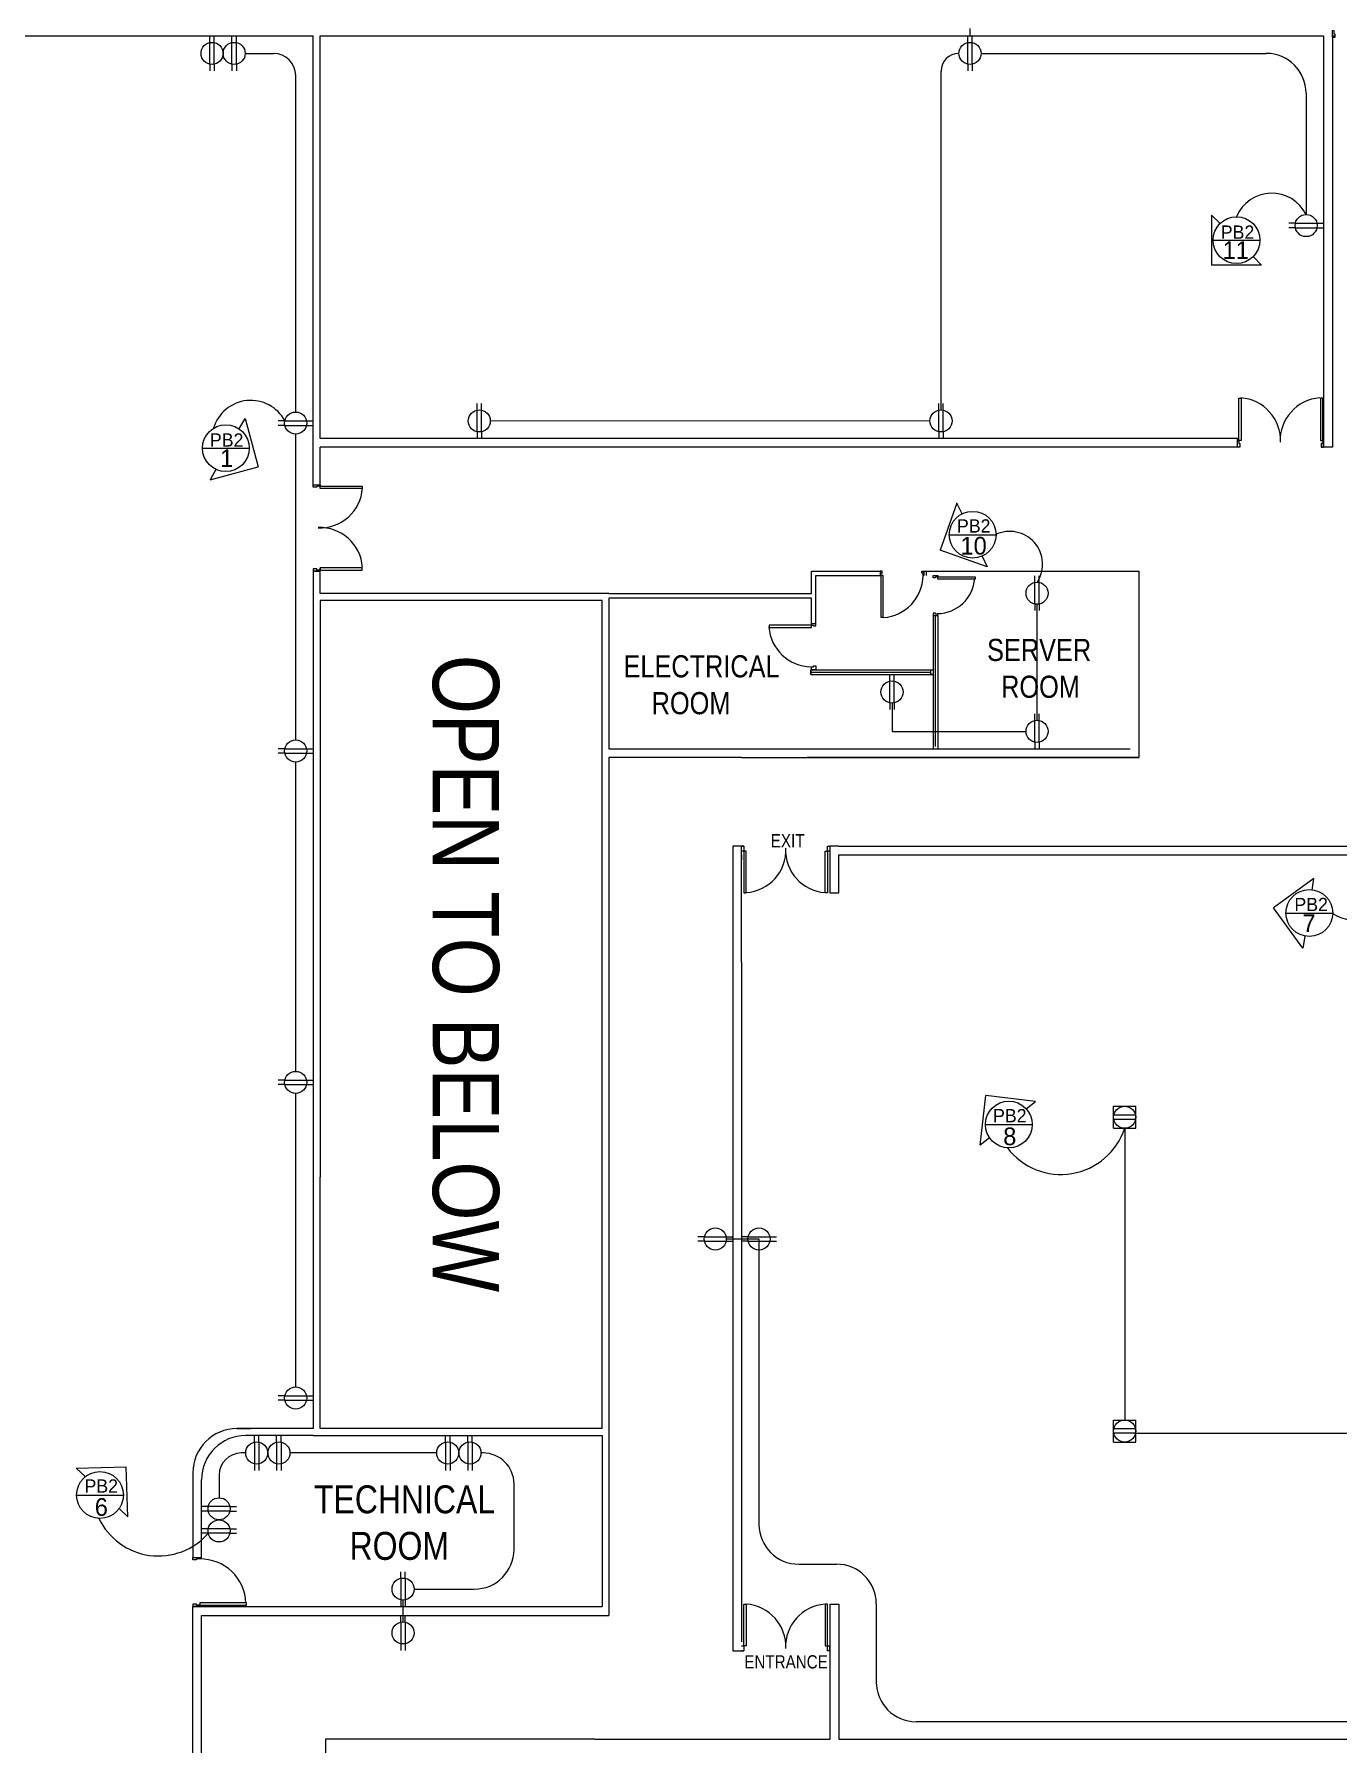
# Model space of a CAD drawing. Header units: inches. Extents: x -2 to 2474, y 1 to 287.
# Drawn here: x 592.4 to 641.9, y 152.8 to 217.8 of the extents above; entities that cross this region are included whole.
import ezdxf

# ---------------------------------------------------------------- set-up
doc = ezdxf.new("R2010")
doc.units = ezdxf.units.IN
doc.header["$MEASUREMENT"] = 0
for name, color, linetype in [('ACU', 6, 'Continuous'), ('NUMBER', 170, 'Continuous'), ('OUTLETS', 4, 'Continuous'), ('PDF_0', 7, 'Continuous'), ('PDF_Text', 7, 'Continuous'), ('POWER LINE', 1, 'Continuous'), ('TEXT', 82, 'Continuous')]:
    doc.layers.add(name, color=color, linetype=linetype)
doc.styles.add('PDF Arial Narrow', font='ARIALN.TTF')

msp = doc.modelspace()

# ---------------------------------------------------------------- linework, layer by layer
at = {"lineweight": 5}
for p, q in [((539.19173, 217.70484), (602.98006, 217.70484)), ((602.98006, 202.41073), (602.98006, 217.70484)), ((603.2412, 202.41073), (603.2412, 217.70484)), ((603.2412, 217.70484), (641.39754, 217.70484)), ((641.39754, 217.70484), (641.39754, 217.64738)), ((641.39754, 217.64738), (641.39754, 202.41073)), ((641.73355, 217.70484), (641.8206, 217.70484)), ((641.8206, 217.64738), (641.73355, 217.64738)), ((641.8206, 217.64738), (641.73355, 217.64738)), ((641.73355, 217.64738), (641.73355, 202.07472)), ((602.98006, 200.5565), (602.98006, 202.41073)), ((638.12456, 202.41073), (603.2412, 202.41073)), ((638.21161, 202.07472), (603.2412, 202.07472)), ((603.2412, 200.50427), (603.2412, 202.07472)), ((638.12456, 202.33587), (638.12456, 202.41073)), ((638.26384, 202.33587), (638.12456, 202.33587)), ((641.73355, 202.07472), (641.3105, 202.07472)), ((641.39754, 202.41073), (641.39754, 202.07472)), ((603.2412, 200.50427), (603.2412, 200.64355)), ((603.2412, 199.00708), (603.2412, 199.02445)), ((603.2412, 199.00708), (603.2412, 199.02445)), ((603.2412, 197.37057), (602.98006, 197.37057)), ((603.2412, 196.5175), (603.2412, 197.49243)), ((621.92157, 197.19647), (621.92157, 197.37057)), ((621.92157, 197.37057), (624.53299, 197.37057)), ((621.92157, 196.5175), (621.92157, 197.19647)), ((622.09566, 195.28143), (622.09566, 197.19647)), ((622.09566, 197.19647), (624.56781, 197.19647)), ((626.20409, 197.37057), (634.37458, 197.37057)), ((614.22658, 196.5175), (621.92157, 196.5175)), ((614.22348, 190.61569), (634.03857, 190.61569)), ((619.26675, 190.27968), (614.22658, 190.27968)), ((619.26675, 190.27968), (634.37458, 190.27968)), ((618.93074, 186.91965), (618.93074, 156.33643)), ((619.35379, 186.91965), (618.93074, 186.91965)), ((619.26675, 182.50982), (619.26675, 186.72814)), ((622.53973, 186.91965), (622.62678, 186.91965)), ((622.62678, 186.91965), (622.62678, 185.14388)), ((622.96279, 186.91965), (622.62678, 186.91965)), ((622.96279, 186.91965), (645.00654, 186.91965)), ((622.96279, 185.14388), (622.96279, 186.58364)), ((622.96279, 186.58364), (645.00654, 186.58364)), ((622.62678, 185.14388), (622.96279, 185.14388)), ((619.26675, 182.50982), (619.26675, 156.67244)), ((602.98006, 176.11359), (602.98006, 164.78002)), ((603.2412, 164.78002), (603.2412, 174.33783)), ((614.22658, 174.1115), (614.22658, 164.51888)), ((600.08477, 164.78002), (600.60354, 164.78002)), ((602.98006, 164.51888), (600.42078, 164.51888)), ((602.98006, 164.51888), (613.96544, 164.51888)), ((613.96544, 164.51888), (613.96544, 158.01656)), ((614.22658, 164.51888), (614.22658, 157.68055)), ((598.74072, 159.87938), (598.74072, 162.83882)), ((598.66585, 159.87938), (598.74072, 159.87938)), ((598.40471, 158.10361), (598.40471, 158.01656)), ((598.40471, 139.7626), (598.40471, 158.01656)), ((598.66585, 158.01656), (613.96544, 158.01656)), ((622.62678, 158.1126), (622.62678, 152.9764)), ((622.62678, 158.1126), (622.96279, 158.1126)), ((622.96279, 158.1126), (622.96279, 152.9764)), ((598.74072, 139.7626), (598.74072, 157.68055)), ((598.74072, 157.68055), (614.22658, 157.68055)), ((618.93074, 156.33643), (619.26675, 156.33798)), ((619.26675, 156.33798), (619.35379, 156.33798)), ((619.35379, 156.33798), (619.26675, 156.33798)), ((603.78089, 152.9764), (603.44488, 152.9764)), ((603.44488, 152.9764), (603.44488, 140.77681)), ((613.68688, 152.9764), (603.78089, 152.9764)), ((623.78438, 152.9764), (666.21128, 152.9764))]:
    msp.add_line(p, q, dxfattribs=at)
msp.add_line((621.9043, 193.61012), (621.9043, 193.43602))
msp.add_arc((600.42078, 162.83882), 1.68006, 90, 180, dxfattribs=at)
at = {"layer": 'OUTLETS', "lineweight": 5}
for p, q in [((599.0531, 216.62129), (599.0531, 217.70484)), ((599.2211, 217.45283), (599.2211, 217.70484)), ((599.89313, 216.62129), (599.89313, 217.70484)), ((600.06113, 217.45283), (600.06113, 217.70484)), ((627.86963, 216.62129), (627.86963, 217.70484)), ((628.03764, 217.45283), (628.03764, 217.70484)), ((599.1371, 217.46132), (599.1371, 217.46132)), ((599.2211, 216.62129), (599.2211, 217.45283)), ((599.97713, 217.46132), (599.97713, 217.46132)), ((600.06113, 216.62129), (600.06113, 217.45283)), ((627.95364, 217.46132), (627.95364, 217.46132)), ((628.03764, 216.62129), (628.03764, 217.45283)), ((599.0531, 216.62129), (599.0531, 216.37777)), ((599.2211, 216.62977), (599.2211, 216.37777)), ((599.89313, 216.62129), (599.89313, 216.37777)), ((600.06113, 216.62977), (600.06113, 216.37777)), ((627.86963, 216.62129), (627.86963, 216.37777)), ((628.03764, 216.62977), (628.03764, 216.37777)), ((640.31399, 210.58482), (640.07047, 210.58482)), ((640.31399, 210.58482), (641.39754, 210.58482)), ((641.15402, 210.50082), (641.15402, 210.50082)), ((640.32248, 210.41682), (640.07047, 210.41682)), ((640.31399, 210.41682), (641.14554, 210.41682)), ((641.14554, 210.41682), (641.39754, 210.41682)), ((609.21221, 202.65426), (609.21221, 203.73781)), ((609.29621, 203.49429), (609.29621, 203.49429)), ((609.38021, 203.4858), (609.38021, 203.73781)), ((609.38021, 202.65426), (609.38021, 203.4858)), ((626.76738, 202.65426), (626.76738, 203.73781)), ((626.85138, 203.49429), (626.85138, 203.49429)), ((626.93539, 203.4858), (626.93539, 203.73781)), ((626.93539, 202.65426), (626.93539, 203.4858)), ((601.8965, 203.07427), (601.65298, 203.07427)), ((601.90499, 202.90627), (601.65298, 202.90627)), ((601.8965, 203.07427), (602.98006, 203.07427)), ((601.8965, 202.90627), (602.72805, 202.90627)), ((602.72805, 202.90627), (602.98006, 202.90627)), ((602.73653, 202.99027), (602.73653, 202.99027)), ((609.21221, 202.65426), (609.21221, 202.41073)), ((609.38021, 202.66274), (609.38021, 202.41073)), ((626.76738, 202.65426), (626.76738, 202.41073)), ((626.93539, 202.66274), (626.93539, 202.41073)), ((630.42045, 196.10868), (630.42045, 197.19223)), ((630.50445, 196.94871), (630.50445, 196.94871)), ((630.58845, 196.94022), (630.58845, 197.19223)), ((630.58845, 196.10868), (630.58845, 196.94022)), ((630.42045, 196.10868), (630.42045, 195.86516)), ((630.58845, 196.11716), (630.58845, 195.86516)), ((624.90468, 192.35247), (624.90468, 193.43602)), ((624.98868, 193.1925), (624.98868, 193.1925)), ((625.07268, 193.18402), (625.07268, 193.43602)), ((625.07268, 192.35247), (625.07268, 193.18402)), ((624.90468, 192.35247), (624.90468, 192.10895)), ((625.07268, 192.36096), (625.07268, 192.10895)), ((630.42045, 190.85921), (630.42045, 191.94276)), ((630.50445, 191.69924), (630.50445, 191.69924)), ((630.58845, 191.69075), (630.58845, 191.94276)), ((630.58845, 190.85921), (630.58845, 191.69075)), ((601.8965, 190.61569), (601.65298, 190.61569)), ((601.90499, 190.44768), (601.65298, 190.44768)), ((601.8965, 190.61569), (602.98006, 190.61569)), ((601.8965, 190.44768), (602.72805, 190.44768)), ((602.72805, 190.44768), (602.98006, 190.44768)), ((602.73653, 190.53169), (602.73653, 190.53169)), ((630.42045, 190.85921), (630.42045, 190.61569)), ((630.58845, 190.8677), (630.58845, 190.61569)), ((601.8965, 178.02076), (601.65298, 178.02076)), ((601.8965, 178.02076), (602.98006, 178.02076)), ((601.90499, 177.85275), (601.65298, 177.85275)), ((601.8965, 177.85275), (602.72805, 177.85275)), ((602.72805, 177.85275), (602.98006, 177.85275)), ((602.73653, 177.93676), (602.73653, 177.93676)), ((633.41484, 176.19422), (633.41484, 177.03424)), ((633.41484, 177.03424), (634.25487, 177.03424)), ((634.25487, 176.19422), (634.25487, 177.03424)), ((633.42333, 176.69823), (633.41484, 176.69823)), ((633.41484, 176.61423), (633.41484, 176.61423)), ((634.25487, 176.53023), (633.41484, 176.53023)), ((633.41484, 176.19422), (634.25487, 176.19422)), ((634.25487, 176.69823), (633.42333, 176.69823)), ((634.24638, 176.69823), (634.25487, 176.69823)), ((617.84718, 172.07058), (617.60366, 172.07058)), ((617.85567, 171.90258), (617.60366, 171.90258)), ((617.84718, 172.07058), (618.93074, 172.07058)), ((617.84718, 171.90258), (618.67873, 171.90258)), ((618.67873, 171.90258), (618.93074, 171.90258)), ((618.68721, 171.98658), (618.68721, 171.98658)), ((619.51027, 172.07058), (619.26675, 172.07058)), ((619.51875, 171.90258), (619.26675, 171.90258)), ((619.51027, 172.07058), (620.59382, 172.07058)), ((619.51027, 171.90258), (620.34181, 171.90258)), ((620.34181, 171.90258), (620.59382, 171.90258)), ((620.3503, 171.98658), (620.3503, 171.98658)), ((601.8965, 166.02655), (601.65298, 166.02655)), ((601.90499, 165.85854), (601.65298, 165.85854)), ((601.8965, 166.02655), (602.98006, 166.02655)), ((601.8965, 165.85854), (602.72805, 165.85854)), ((602.72805, 165.85854), (602.98006, 165.85854)), ((602.73653, 165.94255), (602.73653, 165.94255)), ((633.41484, 164.26658), (633.41484, 165.10661)), ((633.41484, 165.10661), (634.25487, 165.10661)), ((634.25487, 164.26658), (634.25487, 165.10661)), ((600.75208, 164.26687), (600.75208, 164.51888)), ((600.92009, 164.27536), (600.92009, 164.51888)), ((601.59211, 164.26687), (601.59211, 164.51888)), ((601.76012, 164.27536), (601.76012, 164.51888)), ((608.01584, 164.26687), (608.01584, 164.51888)), ((608.08962, 164.51888), (608.85587, 164.51888)), ((608.18384, 164.27536), (608.18384, 164.51888)), ((608.85587, 164.26687), (608.85587, 164.51888)), ((609.02387, 164.27536), (609.02387, 164.51888)), ((633.42333, 164.7706), (633.41484, 164.7706)), ((633.41484, 164.6866), (633.41484, 164.6866)), ((634.25487, 164.60259), (633.41484, 164.60259)), ((634.25487, 164.7706), (633.42333, 164.7706)), ((634.24638, 164.7706), (634.25487, 164.7706)), ((600.75208, 164.27536), (600.75208, 163.44382)), ((600.92009, 164.27536), (600.92009, 163.19181)), ((601.59211, 164.27536), (601.59211, 163.44382)), ((601.76012, 164.27536), (601.76012, 163.19181)), ((608.01584, 164.27536), (608.01584, 163.44382)), ((608.18384, 164.27536), (608.18384, 163.19181)), ((608.85587, 164.27536), (608.85587, 163.44382)), ((609.02387, 164.27536), (609.02387, 163.19181)), ((633.41484, 164.26658), (634.25487, 164.26658)), ((600.75208, 163.44382), (600.75208, 163.19181)), ((600.83609, 163.43533), (600.83609, 163.43533)), ((601.59211, 163.44382), (601.59211, 163.19181)), ((601.67612, 163.43533), (601.67612, 163.43533)), ((608.01584, 163.44382), (608.01584, 163.19181)), ((608.09984, 163.43533), (608.09984, 163.43533)), ((608.85587, 163.44382), (608.85587, 163.19181)), ((608.93987, 163.43533), (608.93987, 163.43533)), ((598.99273, 161.81601), (598.74072, 161.81601)), ((599.82427, 161.81601), (598.99273, 161.81601)), ((599.81579, 161.81601), (600.0678, 161.81601)), ((599.82427, 161.648), (598.74072, 161.648)), ((598.98425, 161.73201), (598.98425, 161.73201)), ((599.82427, 161.648), (600.0678, 161.648)), ((598.99273, 160.97598), (598.74072, 160.97598)), ((599.82427, 160.80797), (598.74072, 160.80797)), ((598.98425, 160.89198), (598.98425, 160.89198)), ((599.82427, 160.97598), (598.99273, 160.97598)), ((599.81579, 160.97598), (600.0678, 160.97598)), ((599.82427, 160.80797), (600.0678, 160.80797)), ((606.31565, 159.09163), (606.31565, 159.34364)), ((606.48365, 159.10011), (606.48365, 159.34364)), ((606.31565, 159.10011), (606.31565, 158.26857)), ((606.48365, 159.10011), (606.48365, 158.01656)), ((606.31565, 158.26857), (606.31565, 158.01656)), ((606.39965, 158.26009), (606.39965, 158.26009)), ((606.31565, 157.42854), (606.31565, 157.68055)), ((606.31565, 157.43703), (606.31565, 156.60549)), ((606.48365, 157.43703), (606.48365, 157.68055)), ((606.48365, 157.43703), (606.48365, 156.35348)), ((606.31565, 156.60549), (606.31565, 156.35348)), ((606.39965, 156.597), (606.39965, 156.597))]:
    msp.add_line(p, q, dxfattribs=at)
for centre in [(599.1371, 217.0413), (599.97713, 217.0413), (627.95364, 217.0413), (640.73401, 210.50082), (602.31652, 202.99027), (609.29621, 203.07427), (626.85138, 203.07427), (630.50445, 196.52869), (624.98868, 192.77249), (630.50445, 191.27923), (602.31652, 190.53169), (602.31652, 177.93676), (633.83486, 176.61423), (618.2672, 171.98658), (619.93028, 171.98658), (602.31652, 165.94255), (633.83486, 164.6866), (600.83609, 163.85534), (601.67612, 163.85534), (608.09984, 163.85534), (608.93987, 163.85534), (599.40426, 161.73201), (599.40426, 160.89198), (606.39965, 158.6801), (606.39965, 157.01702)]:
    msp.add_circle(centre, 0.42001, dxfattribs=at)
at = {"layer": 'PDF_0', "lineweight": 5}
for points in [[(641.73355, 217.90852), (641.78578, 217.90852), (641.78578, 217.78665), (641.8206, 217.78665), (641.8206, 217.64738), (641.73355, 217.64738)], [(638.26384, 202.33587), (638.17679, 202.33587), (638.17679, 203.93754), (638.26384, 203.93754)], [(641.27568, 202.33587), (641.36272, 202.33587), (641.36272, 203.93754), (641.27568, 203.93754)], [(641.39754, 202.33587), (641.36272, 202.33587), (641.36272, 202.214), (641.3105, 202.214), (641.3105, 202.07472), (641.39754, 202.07472)], [(603.2412, 200.50427), (603.2412, 200.59132), (604.84287, 200.59132), (604.84287, 200.50427)], [(603.2412, 197.37057), (603.2412, 197.40539), (603.11933, 197.40539), (603.11933, 197.45761), (602.98006, 197.45761), (602.98006, 197.37057)], [(603.2412, 197.49243), (603.2412, 197.40539), (604.84287, 197.40539), (604.84287, 197.49243)], [(624.53299, 197.19647), (624.56781, 197.19647), (624.56781, 197.28352), (624.62004, 197.28352), (624.62004, 197.37057), (624.53299, 197.37057)], [(624.65486, 197.19647), (624.56781, 197.19647), (624.56781, 195.61221), (624.65486, 195.61221)], [(626.20409, 197.19647), (626.16927, 197.19647), (626.16927, 197.28352), (626.11704, 197.28352), (626.11704, 197.37057), (626.20409, 197.37057)], [(626.72658, 197.19647), (626.72658, 197.14424), (626.63954, 197.14424), (626.63954, 197.10942), (626.55249, 197.10942), (626.55249, 197.19647)], [(626.72658, 197.0572), (626.72658, 197.14424), (628.15416, 197.14424), (628.15416, 197.0572)], [(626.72658, 195.68185), (626.72658, 195.73408), (626.63954, 195.73408), (626.63954, 195.76889), (626.55249, 195.76889), (626.55249, 195.68185)], [(621.92157, 195.2292), (621.92157, 195.31625), (620.3199, 195.31625), (620.3199, 195.2292)], [(621.92157, 195.36848), (621.92157, 195.31625), (622.00862, 195.31625), (622.00862, 195.28143), (622.09566, 195.28143), (622.09566, 195.36848)], [(621.92157, 193.61012), (621.92157, 193.73199), (622.00862, 193.73199), (622.00862, 193.7668), (622.09566, 193.7668), (622.09566, 193.61012)], [(626.46544, 193.61012), (626.55249, 193.61012), (626.55249, 193.43602), (626.46544, 193.43602)], [(619.35379, 186.72814), (619.26675, 186.72814), (619.26675, 186.8326), (619.26675, 186.91965), (619.35379, 186.91965)], [(619.44084, 186.72814), (619.35379, 186.72814), (619.35379, 185.14388), (619.44084, 185.14388)], [(622.45268, 186.72814), (622.53973, 186.72814), (622.53973, 185.14388), (622.45268, 185.14388)], [(598.66585, 159.87938), (598.66585, 159.82715), (598.54399, 159.82715), (598.54399, 159.79233), (598.40471, 159.79233), (598.40471, 159.87938)], [(598.66585, 158.01656), (598.66585, 158.06879), (598.54399, 158.06879), (598.54399, 158.10361), (598.40471, 158.10361), (598.40471, 158.01656)], [(598.66585, 158.15584), (598.66585, 158.06879), (600.44162, 158.06879), (600.44162, 158.15584)], [(619.44084, 156.52948), (619.35379, 156.52948), (619.35379, 158.11374), (619.44084, 158.11374)], [(622.45268, 156.52948), (622.53973, 156.52948), (622.53973, 158.11374), (622.45268, 158.11374)], [(622.53973, 156.52948), (622.62678, 156.52948), (622.62678, 156.42502), (622.62678, 156.33798), (622.53973, 156.33798)]]:
    msp.add_lwpolyline(points, close=True, dxfattribs=at)
for points in [[(638.12456, 202.07472), (638.12456, 202.33587), (638.17679, 202.33587), (638.17679, 202.214), (638.21161, 202.214), (638.21161, 202.07472)], [(602.98006, 200.64355), (603.2412, 200.64355), (603.2412, 200.59132), (603.11933, 200.59132), (603.11933, 200.5565), (602.98006, 200.5565)], [(602.98006, 197.45761), (602.98006, 176.11359)], [(634.37458, 197.37057), (634.37458, 190.27968), (621.75965, 190.27968)], [(626.29113, 197.37057), (626.29113, 197.19647)], [(614.22658, 196.5175), (603.2412, 196.5175)], [(613.96544, 196.25636), (603.2412, 196.25636), (603.2412, 174.33783)], [(613.96544, 164.78002), (613.96544, 196.25636)], [(614.22658, 196.34341), (614.22658, 190.61569)], [(621.92157, 195.36848), (621.92157, 196.34341), (614.22658, 196.34341)], [(626.55249, 195.68185), (626.55249, 190.61569)], [(626.63954, 190.70274), (626.63954, 195.68185)], [(626.72658, 195.68185), (626.72658, 190.61569)], [(621.9043, 193.61012), (626.55249, 193.61012)], [(621.9043, 193.52307), (626.46544, 193.52307)], [(621.9043, 193.43602), (626.55249, 193.43602)], [(614.22658, 190.27968), (614.22658, 174.1115)], [(619.26675, 186.58364), (619.26675, 186.39213)], [(622.62678, 186.72814), (622.53973, 186.72814), (622.53973, 186.8326), (622.53973, 186.91965), (622.62678, 186.91965)], [(613.96544, 164.78002), (603.2412, 164.78002)], [(598.66585, 158.01656), (598.40471, 158.01656)], [(619.26675, 156.52948), (619.35379, 156.52948), (619.35379, 156.42502), (619.35379, 156.33798), (619.26675, 156.33798)], [(622.62678, 156.33798), (622.62678, 156.52948)], [(613.68688, 152.9764), (622.62678, 152.9764)], [(613.68688, 152.9764), (613.68688, 152.9764), (622.62678, 152.9764)], [(622.96279, 152.9764), (623.78438, 152.9764)], [(622.96279, 152.9764), (623.78438, 152.9764)]]:
    msp.add_lwpolyline(points, dxfattribs=at)
msp.add_lwpolyline([(602.98006, 164.78002), (600.08477, 164.78002, 0.41421356), (598.40471, 163.09997), (598.40471, 159.87938)], format="xyb", dxfattribs=at)
for centre, radius, start, end in [((638.13327, 202.32716), 1.62778, 357.8194831, 85.9021698), ((641.37143, 202.32716), 1.62778, 94.0978302, 182.1805169), ((603.23249, 200.63484), 1.62778, 267.8194831, 355.9021698), ((603.23249, 197.39668), 1.62778, 4.0978302, 92.1805169), ((624.54169, 197.22258), 1.62779, 274.0761937, 359.1209677), ((626.70048, 197.18776), 1.43627, 270.8785103, 355.9241857), ((621.93029, 195.35979), 1.6278, 184.0761513, 269.1206712), ((619.32768, 186.77166), 1.62778, 274.1087195, 2.1865326), ((622.56585, 186.77167), 1.62779, 177.8247098, 265.907325), ((598.69197, 158.09491), 1.73224, 1.7355124, 91.1315767), ((619.32768, 156.48596), 1.62779, 357.8247098, 85.907325), ((622.56584, 156.48596), 1.62778, 94.1087195, 182.1865326)]:
    msp.add_arc(centre, radius, start, end, dxfattribs=at)
at = {"layer": 'POWER LINE', "lineweight": 5}
for p, q in [((627.95364, 217.70484), (627.95364, 217.98339)), ((600.39714, 217.0413), (601.47649, 217.0413)), ((627.52341, 217.0413), (627.53362, 217.0413)), ((628.37365, 217.0413), (639.21869, 217.0413)), ((626.85138, 203.49429), (626.85138, 216.36928)), ((602.31652, 203.41028), (602.31652, 216.20127)), ((640.73074, 215.53023), (640.73373, 210.92084)), ((637.13764, 210.89885), (637.13706, 208.99808)), ((637.45914, 210.57715), (637.13764, 210.89885)), ((637.21685, 209.94359), (638.08403, 209.94359)), ((638.08403, 209.94359), (638.95122, 209.94359)), ((638.71632, 209.3192), (639.03782, 208.9975)), ((639.03782, 208.9975), (637.13706, 208.99808)), ((600.16494, 202.77272), (600.38994, 203.16797)), ((600.38994, 203.16797), (600.89305, 201.335)), ((626.43139, 203.07003), (609.71622, 203.07417)), ((602.31652, 190.9517), (602.31652, 202.57025)), ((598.79492, 202.03882), (599.6621, 202.03882)), ((599.6621, 202.03882), (600.52928, 202.03882)), ((599.06008, 200.83189), (600.89305, 201.335)), ((599.28509, 201.22714), (599.06008, 200.83189)), ((627.45852, 199.95298), (626.82072, 198.16242)), ((627.65357, 199.54212), (627.45852, 199.95298)), ((628.61129, 197.52462), (626.82072, 198.16242)), ((627.18582, 198.74965), (628.05301, 198.74965)), ((628.05301, 198.74965), (628.92019, 198.74965)), ((628.41625, 197.93548), (628.61129, 197.52462)), ((630.50445, 191.69924), (630.50445, 196.10868)), ((624.98868, 192.35247), (624.98868, 191.27498)), ((624.98868, 191.27498), (630.08446, 191.27498)), ((602.31652, 178.35677), (602.31652, 190.11167)), ((641.03129, 185.69084), (639.49319, 184.57408)), ((640.96, 185.24165), (641.03129, 185.69084)), ((640.60995, 183.03597), (639.49319, 184.57408)), ((639.98763, 184.37375), (640.85482, 184.37375)), ((640.85482, 184.37375), (641.722, 184.37375)), ((640.68124, 183.48516), (640.60995, 183.03597)), ((602.31652, 166.36256), (602.31652, 177.51674)), ((628.33834, 175.55236), (628.56145, 177.43998)), ((630.44908, 177.21687), (628.56145, 177.43998)), ((630.09196, 176.93525), (630.44908, 177.21687)), ((628.56205, 176.33532), (629.42923, 176.33532)), ((629.42923, 176.33532), (630.29641, 176.33532)), ((633.83486, 176.19422), (633.83486, 165.10661)), ((628.69547, 175.83398), (628.33834, 175.55236)), ((618.68721, 171.98658), (619.93028, 171.98658)), ((619.93028, 171.98658), (619.93028, 161.14177)), ((634.24638, 164.60259), (651.07281, 164.60259)), ((600.41607, 163.85534), (600.24853, 163.85534)), ((607.67983, 163.85534), (602.09613, 163.85534)), ((609.4422, 163.85534), (609.35988, 163.85534)), ((593.97528, 163.27258), (595.87515, 163.3309)), ((594.30659, 162.961), (593.97528, 163.27258)), ((595.93347, 161.43103), (595.87515, 163.3309)), ((599.4085, 163.01532), (599.4085, 162.152)), ((610.61824, 160.19215), (610.61824, 162.6793)), ((594.00848, 162.25554), (594.87567, 162.25554)), ((594.87567, 162.25554), (595.74285, 162.25554)), ((595.60215, 161.74261), (595.93347, 161.43103)), ((621.44233, 159.62972), (622.87712, 159.62972)), ((606.81966, 158.6801), (606.81966, 158.6801)), ((606.81966, 158.6801), (609.10619, 158.6801)), ((606.39965, 157.43703), (606.39965, 158.26009)), ((624.38917, 158.11767), (624.38917, 155.15198)), ((644.11069, 153.63993), (625.90122, 153.63993))]:
    msp.add_line(p, q, dxfattribs=at)
for centre in [(638.08403, 209.94359), (599.6621, 202.03882), (628.05301, 198.74965), (640.85482, 184.37375), (629.42923, 176.33532), (594.87567, 162.25554)]:
    msp.add_circle(centre, 0.88923, dxfattribs=at)
for centre, radius, start, end in [((601.47649, 216.20127), 0.84003, 0, 90), ((627.52341, 216.36928), 0.67202, 90, 180), ((639.21869, 215.52925), 1.51205, 0.0371695, 90), ((600.24853, 163.01532), 0.84003, 90, 180), ((609.4422, 162.6793), 1.17604, 0, 90), ((621.44233, 161.14177), 1.51205, 180, 270), ((609.10619, 160.19215), 1.51205, 270, 0), ((622.87712, 158.11767), 1.51205, 0, 90), ((625.90122, 155.15198), 1.51205, 180, 270)]:
    msp.add_arc(centre, radius, start, end, dxfattribs=at)
at = {"layer": 'TEXT', "lineweight": 5}
for centre, radius, start, end in [((639.429, 210.27132), 1.45747, 26.4647177, 157.3400083), ((600.60648, 202.38575), 1.46976, 27.9342019, 163.8126589), ((629.46686, 197.63002), 1.24596, 326.3834617, 116.0247418), ((642.58674, 185.62361), 1.51985, 235.321682, 355.3382447), ((631.40756, 176.99708), 2.55662, 217.2992598, 341.6976625), ((597.09671, 162.44809), 2.50697, 205.5396161, 319.1392)]:
    msp.add_arc(centre, radius, start, end, dxfattribs=at)

# ---------------------------------------------------------------- texts
at = {"layer": 'ACU', "lineweight": 5, "char_height": 0.504017, "attachment_point": 1}
for insert in [(637.48827, 210.50144), (599.05514, 202.60225), (627.45761, 199.33596), (640.28641, 184.9506), (628.82939, 176.92558), (594.28774, 162.85173)]:
    msp.add_mtext_dynamic_manual_height_columns('{\\C3;PB2}', width=1.1760392, gutter_width=21.0007, heights=[0], dxfattribs=dict(at, insert=insert))
at = {"layer": 'NUMBER', "lineweight": 5, "attachment_point": 1}
for s, insert, char_height in [('11', (637.55997, 209.9021), 0.672022), ('10', (627.59096, 198.66848), 0.672022), ('8', (629.216, 176.22259), 0.67202)]:
    msp.add_mtext(s, dxfattribs=dict(at, insert=insert, char_height=char_height))
at = {"layer": 'NUMBER', "lineweight": 5, "char_height": 0.67202, "attachment_point": 1}
for s, insert, width in [('1', (599.44529, 201.99565), 0.8925154), ('7', (640.59303, 184.32076), 0.4419029), ('6', (594.67785, 162.13693), 0.8925154)]:
    msp.add_mtext(s, dxfattribs=dict(at, insert=insert, width=width))
at = {"layer": 'PDF_Text', "lineweight": 5, "attachment_point": 4, "style": 'PDF Arial Narrow'}
for s, insert, char_height in [('SERVER \\P  ROOM', (628.60273, 193.66678), 0.840028), ('ELECTRICAL \\P    ROOM', (614.78054, 193.04338), 0.840028), ('EXIT', (620.37881, 187.12081), 0.504017), ('TECHNICAL \\P    ROOM', (603.01206, 161.20138), 1.061213), ('ENTRANCE', (619.37243, 155.9135), 0.504017)]:
    msp.add_mtext(s, dxfattribs=dict(at, insert=insert, char_height=char_height))
at = {"layer": 'PDF_Text', "lineweight": 5, "insert": (608.7709, 194.18656), "char_height": 2.520084, "attachment_point": 4, "rotation": 270, "style": 'PDF Arial Narrow'}
msp.add_mtext('\\pxqj;OPEN TO BELOW', dxfattribs=at)

doc.saveas('drawing.dxf')
